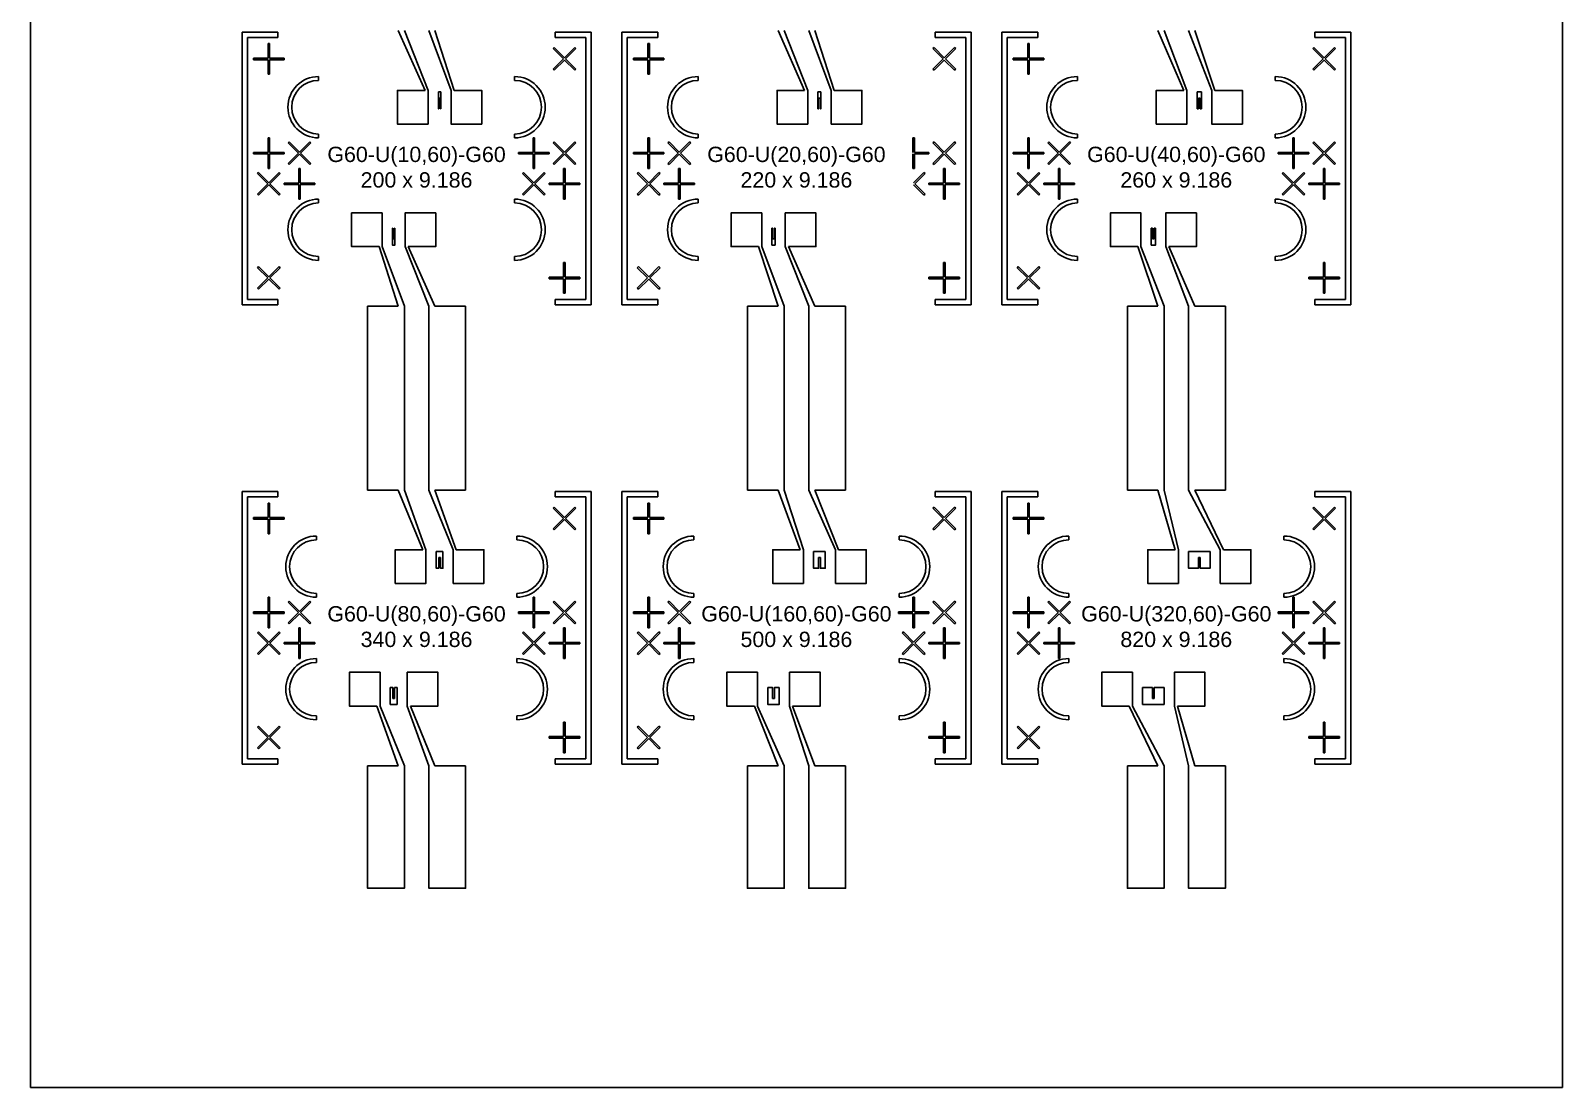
# Model space of a CAD drawing. Header units: inches. Extents: x -271009 to 5700, y -37000 to 38138.
# Drawn here: x -271009 to -221009, y -36862 to -2362 of the extents above; entities that cross this region are included whole.
import ezdxf

# ---------------------------------------------------------------- set-up
doc = ezdxf.new("R2010")
doc.units = ezdxf.units.IN
doc.header["$MEASUREMENT"] = 0
doc.styles.get("Standard").update_dxf_attribs({"font": 'arial.ttf'})

msp = doc.modelspace()

# ---------------------------------------------------------------- linework, layer by layer
for p, q in [((-262934, -2412), (-264109, -2412)), ((-264109, -2412), (-264109, -11312)), ((-262934, -2587), (-262934, -2412)), ((-258134, -4312), (-259009, -2362)), ((-258809, -2362), (-258034, -4312)), ((-258009, -2362), (-257284, -4312)), ((-257184, -4312), (-257809, -2362)), ((-253884, -2587), (-253884, -2412)), ((-253884, -2412), (-252709, -2412)), ((-252709, -2412), (-252709, -11312)), ((-250534, -2412), (-251709, -2412)), ((-251709, -2412), (-251709, -11312)), ((-250534, -2587), (-250534, -2412)), ((-245744, -4312), (-246609, -2362)), ((-246409, -2362), (-245644, -4312)), ((-245609, -2362), (-244874, -4312)), ((-244774, -4312), (-245409, -2362)), ((-241484, -2587), (-241484, -2412)), ((-241484, -2412), (-240309, -2412)), ((-240309, -2412), (-240309, -11312)), ((-238134, -2412), (-239309, -2412)), ((-239309, -2412), (-239309, -11312)), ((-238134, -2587), (-238134, -2412)), ((-233364, -4312), (-234209, -2362)), ((-234009, -2362), (-233264, -4312)), ((-233209, -2362), (-232454, -4312)), ((-232354, -4312), (-233009, -2362)), ((-229084, -2587), (-229084, -2412)), ((-229084, -2412), (-227909, -2412)), ((-227909, -2412), (-227909, -11312)), ((-263934, -11137), (-263934, -2587)), ((-263934, -2587), (-262934, -2587)), ((-263209, -2787), (-263259, -2787)), ((-263259, -2787), (-263259, -3262)), ((-263209, -3262), (-263209, -2787)), ((-253919, -2916), (-253955, -2951)), ((-253955, -2951), (-253619, -3287)), ((-253584, -3252), (-253919, -2916)), ((-252884, -2587), (-253884, -2587)), ((-253248, -2916), (-253584, -3252)), ((-253548, -3287), (-253212, -2951)), ((-253212, -2951), (-253248, -2916)), ((-252884, -11137), (-252884, -2587)), ((-251534, -11137), (-251534, -2587)), ((-251534, -2587), (-250534, -2587)), ((-250809, -2787), (-250859, -2787)), ((-250859, -2787), (-250859, -3262)), ((-250809, -3262), (-250809, -2787)), ((-241519, -2916), (-241555, -2951)), ((-241555, -2951), (-241219, -3287)), ((-241184, -3252), (-241519, -2916)), ((-240484, -2587), (-241484, -2587)), ((-240848, -2916), (-241184, -3252)), ((-241148, -3287), (-240812, -2951)), ((-240812, -2951), (-240848, -2916)), ((-240484, -11137), (-240484, -2587)), ((-239134, -11137), (-239134, -2587)), ((-239134, -2587), (-238134, -2587)), ((-238409, -2787), (-238459, -2787)), ((-238459, -2787), (-238459, -3262)), ((-238409, -3262), (-238409, -2787)), ((-229119, -2916), (-229155, -2951)), ((-229155, -2951), (-228819, -3287)), ((-228784, -3252), (-229119, -2916)), ((-228084, -2587), (-229084, -2587)), ((-228448, -2916), (-228784, -3252)), ((-228748, -3287), (-228412, -2951)), ((-228412, -2951), (-228448, -2916)), ((-228084, -11137), (-228084, -2587)), ((-263259, -3262), (-263734, -3262)), ((-263734, -3262), (-263734, -3312)), ((-263734, -3312), (-263259, -3312)), ((-263259, -3312), (-263259, -3787)), ((-262734, -3262), (-263209, -3262)), ((-263209, -3787), (-263209, -3312)), ((-263209, -3312), (-262734, -3312)), ((-262734, -3262), (-262734, -3312)), ((-253619, -3287), (-253955, -3623)), ((-253919, -3658), (-253584, -3323)), ((-253584, -3323), (-253248, -3658)), ((-253212, -3623), (-253548, -3287)), ((-250859, -3262), (-251334, -3262)), ((-251334, -3262), (-251334, -3312)), ((-251334, -3312), (-250859, -3312)), ((-250859, -3312), (-250859, -3787)), ((-250334, -3262), (-250809, -3262)), ((-250809, -3787), (-250809, -3312)), ((-250809, -3312), (-250334, -3312)), ((-250334, -3312), (-250334, -3262)), ((-241219, -3287), (-241555, -3623)), ((-241519, -3658), (-241184, -3323)), ((-241184, -3323), (-240848, -3658)), ((-240812, -3623), (-241148, -3287)), ((-238459, -3262), (-238934, -3262)), ((-238934, -3262), (-238934, -3312)), ((-238934, -3312), (-238459, -3312)), ((-238459, -3312), (-238459, -3787)), ((-237934, -3262), (-238409, -3262)), ((-238409, -3787), (-238409, -3312)), ((-238409, -3312), (-237934, -3312)), ((-237934, -3312), (-237934, -3262)), ((-228819, -3287), (-229155, -3623)), ((-229119, -3658), (-228784, -3323)), ((-228784, -3323), (-228448, -3658)), ((-228412, -3623), (-228748, -3287)), ((-263259, -3787), (-263209, -3787)), ((-261609, -3862), (-261609, -3987)), ((-255209, -3862), (-255209, -3987)), ((-253919, -3658), (-253955, -3623)), ((-253248, -3658), (-253212, -3623)), ((-250859, -3787), (-250809, -3787)), ((-249219, -3862), (-249219, -3987)), ((-241519, -3658), (-241555, -3623)), ((-240848, -3658), (-240812, -3623)), ((-238459, -3787), (-238409, -3787)), ((-236839, -3862), (-236839, -3987)), ((-230379, -3862), (-230379, -3987)), ((-229119, -3658), (-229155, -3623)), ((-228448, -3658), (-228412, -3623)), ((-263209, -5862), (-263259, -5862)), ((-263259, -5862), (-263259, -6337)), ((-263209, -6337), (-263209, -5862)), ((-262569, -5991), (-262605, -6026)), ((-262234, -6327), (-262569, -5991)), ((-261898, -5991), (-262234, -6327)), ((-261880, -6009), (-261898, -5991)), ((-261609, -5737), (-261609, -5862)), ((-255209, -5737), (-255209, -5862)), ((-254609, -6337), (-254609, -5862)), ((-254609, -5862), (-254559, -5862)), ((-254559, -5862), (-254559, -6337)), ((-253955, -6026), (-253919, -5991)), ((-253919, -5991), (-253584, -6327)), ((-253584, -6327), (-253248, -5991)), ((-253248, -5991), (-253212, -6026)), ((-250809, -5862), (-250859, -5862)), ((-250859, -5862), (-250859, -6337)), ((-250809, -6337), (-250809, -5862)), ((-250169, -5991), (-250205, -6026)), ((-249834, -6327), (-250169, -5991)), ((-249498, -5991), (-249834, -6327)), ((-249480, -6009), (-249498, -5991)), ((-249219, -5737), (-249219, -5862)), ((-242209, -6337), (-242209, -5862)), ((-242209, -5862), (-242159, -5862)), ((-242159, -5862), (-242159, -6337)), ((-241555, -6026), (-241519, -5991)), ((-241519, -5991), (-241184, -6327)), ((-241184, -6327), (-240848, -5991)), ((-240848, -5991), (-240812, -6026)), ((-238409, -5862), (-238459, -5862)), ((-238459, -5862), (-238459, -6337)), ((-238409, -6337), (-238409, -5862)), ((-237769, -5991), (-237805, -6026)), ((-237434, -6327), (-237769, -5991)), ((-237098, -5991), (-237434, -6327)), ((-237080, -6009), (-237098, -5991)), ((-236839, -5737), (-236839, -5862)), ((-230379, -5737), (-230379, -5862)), ((-229809, -6337), (-229809, -5862)), ((-229809, -5862), (-229759, -5862)), ((-229759, -5862), (-229759, -6337)), ((-229155, -6026), (-229119, -5991)), ((-229119, -5991), (-228784, -6327)), ((-228784, -6327), (-228448, -5991)), ((-228448, -5991), (-228412, -6026)), ((-263259, -6337), (-263734, -6337)), ((-263734, -6337), (-263734, -6387)), ((-263734, -6387), (-263259, -6387)), ((-263259, -6387), (-263259, -6862)), ((-262734, -6337), (-263209, -6337)), ((-263209, -6862), (-263209, -6387)), ((-263209, -6387), (-262734, -6387)), ((-262734, -6387), (-262734, -6337)), ((-262605, -6026), (-262269, -6362)), ((-262269, -6362), (-262605, -6698)), ((-262569, -6733), (-262234, -6398)), ((-262234, -6398), (-261898, -6733)), ((-262198, -6362), (-261862, -6026)), ((-261862, -6698), (-262198, -6362)), ((-261862, -6026), (-261880, -6009)), ((-255084, -6387), (-255084, -6337)), ((-255084, -6337), (-254609, -6337)), ((-254609, -6387), (-255084, -6387)), ((-254609, -6862), (-254609, -6387)), ((-254559, -6337), (-254084, -6337)), ((-254084, -6387), (-254559, -6387)), ((-254559, -6387), (-254559, -6862)), ((-254084, -6337), (-254084, -6387)), ((-253619, -6362), (-253955, -6026)), ((-253955, -6698), (-253619, -6362)), ((-253584, -6398), (-253919, -6733)), ((-253248, -6733), (-253584, -6398)), ((-253212, -6026), (-253548, -6362)), ((-253548, -6362), (-253212, -6698)), ((-250859, -6337), (-251334, -6337)), ((-251334, -6337), (-251334, -6387)), ((-251334, -6387), (-250859, -6387)), ((-250859, -6387), (-250859, -6862)), ((-250334, -6337), (-250809, -6337)), ((-250809, -6862), (-250809, -6387)), ((-250809, -6387), (-250334, -6387)), ((-250334, -6387), (-250334, -6337)), ((-250205, -6026), (-249869, -6362)), ((-249869, -6362), (-250205, -6698)), ((-250169, -6733), (-249834, -6398)), ((-249834, -6398), (-249498, -6733)), ((-249798, -6362), (-249462, -6026)), ((-249462, -6698), (-249798, -6362)), ((-249462, -6026), (-249480, -6009)), ((-242209, -6862), (-242209, -6387)), ((-242159, -6337), (-241684, -6337)), ((-241684, -6387), (-242159, -6387)), ((-242159, -6387), (-242159, -6862)), ((-241684, -6337), (-241684, -6387)), ((-241219, -6362), (-241555, -6026)), ((-241555, -6698), (-241219, -6362)), ((-241184, -6398), (-241519, -6733)), ((-240848, -6733), (-241184, -6398)), ((-240812, -6026), (-241148, -6362)), ((-241148, -6362), (-240812, -6698)), ((-238459, -6337), (-238934, -6337)), ((-238934, -6337), (-238934, -6387)), ((-238934, -6387), (-238459, -6387)), ((-238459, -6387), (-238459, -6862)), ((-237934, -6337), (-238409, -6337)), ((-238409, -6862), (-238409, -6387)), ((-238409, -6387), (-237934, -6387)), ((-237934, -6387), (-237934, -6337)), ((-237805, -6026), (-237469, -6362)), ((-237469, -6362), (-237805, -6698)), ((-237769, -6733), (-237434, -6398)), ((-237434, -6398), (-237098, -6733)), ((-237398, -6362), (-237062, -6026)), ((-237062, -6698), (-237398, -6362)), ((-237062, -6026), (-237080, -6009)), ((-230284, -6387), (-230284, -6337)), ((-230284, -6337), (-229809, -6337)), ((-229809, -6387), (-230284, -6387)), ((-229809, -6862), (-229809, -6387)), ((-229759, -6337), (-229284, -6337)), ((-229284, -6387), (-229759, -6387)), ((-229759, -6387), (-229759, -6862)), ((-229284, -6337), (-229284, -6387)), ((-228819, -6362), (-229155, -6026)), ((-229155, -6698), (-228819, -6362)), ((-228784, -6398), (-229119, -6733)), ((-228448, -6733), (-228784, -6398)), ((-228412, -6026), (-228748, -6362)), ((-228748, -6362), (-228412, -6698)), ((-263587, -7009), (-263569, -6991)), ((-263569, -6991), (-263234, -7327)), ((-263259, -6862), (-263209, -6862)), ((-263234, -7327), (-262898, -6991)), ((-262898, -6991), (-262862, -7026)), ((-262605, -6698), (-262569, -6733)), ((-262259, -7337), (-262259, -6862)), ((-262209, -6862), (-262259, -6862)), ((-262209, -6862), (-262209, -7337)), ((-261898, -6733), (-261862, -6698)), ((-254919, -6991), (-254955, -7026)), ((-254584, -7327), (-254919, -6991)), ((-254609, -6862), (-254559, -6862)), ((-254248, -6991), (-254584, -7327)), ((-254212, -7026), (-254248, -6991)), ((-253919, -6733), (-253955, -6698)), ((-253559, -6862), (-253609, -6862)), ((-253609, -6862), (-253609, -7337)), ((-253559, -7337), (-253559, -6862)), ((-253230, -6716), (-253248, -6733)), ((-253212, -6698), (-253230, -6716)), ((-251187, -7009), (-251169, -6991)), ((-251169, -6991), (-250834, -7327)), ((-250859, -6862), (-250809, -6862)), ((-250834, -7327), (-250498, -6991)), ((-250498, -6991), (-250462, -7026)), ((-250205, -6698), (-250169, -6733)), ((-249859, -7337), (-249859, -6862)), ((-249809, -6862), (-249859, -6862)), ((-249809, -6862), (-249809, -7337)), ((-249498, -6733), (-249462, -6698)), ((-242209, -6862), (-242159, -6862)), ((-241848, -6991), (-242184, -7327)), ((-241812, -7026), (-241848, -6991)), ((-241519, -6733), (-241555, -6698)), ((-241159, -6862), (-241209, -6862)), ((-241209, -6862), (-241209, -7337)), ((-241159, -7337), (-241159, -6862)), ((-240830, -6716), (-240848, -6733)), ((-240812, -6698), (-240830, -6716)), ((-238787, -7009), (-238769, -6991)), ((-238769, -6991), (-238434, -7327)), ((-238459, -6862), (-238409, -6862)), ((-238434, -7327), (-238098, -6991)), ((-238098, -6991), (-238062, -7026)), ((-237805, -6698), (-237769, -6733)), ((-237459, -7337), (-237459, -6862)), ((-237409, -6862), (-237459, -6862)), ((-237409, -6862), (-237409, -7337)), ((-237098, -6733), (-237062, -6698)), ((-230119, -6991), (-230155, -7026)), ((-229784, -7327), (-230119, -6991)), ((-229809, -6862), (-229759, -6862)), ((-229448, -6991), (-229784, -7327)), ((-229412, -7026), (-229448, -6991)), ((-229119, -6733), (-229155, -6698)), ((-228759, -6862), (-228809, -6862)), ((-228809, -6862), (-228809, -7337)), ((-228759, -7337), (-228759, -6862)), ((-228430, -6716), (-228448, -6733)), ((-228412, -6698), (-228430, -6716)), ((-263605, -7026), (-263587, -7009)), ((-263269, -7362), (-263605, -7026)), ((-263605, -7698), (-263269, -7362)), ((-263234, -7398), (-263569, -7733)), ((-262898, -7733), (-263234, -7398)), ((-262862, -7026), (-263198, -7362)), ((-263198, -7362), (-262862, -7698)), ((-262734, -7337), (-262259, -7337)), ((-262734, -7387), (-262734, -7337)), ((-262259, -7387), (-262734, -7387)), ((-262259, -7862), (-262259, -7387)), ((-262209, -7337), (-261734, -7337)), ((-261734, -7387), (-262209, -7387)), ((-262209, -7387), (-262209, -7862)), ((-261734, -7337), (-261734, -7387)), ((-254955, -7026), (-254619, -7362)), ((-254619, -7362), (-254955, -7698)), ((-254919, -7733), (-254584, -7398)), ((-254584, -7398), (-254248, -7733)), ((-254548, -7362), (-254212, -7026)), ((-254212, -7698), (-254548, -7362)), ((-254084, -7337), (-254084, -7387)), ((-253609, -7337), (-254084, -7337)), ((-254084, -7387), (-253609, -7387)), ((-253609, -7387), (-253609, -7862)), ((-253084, -7337), (-253559, -7337)), ((-253559, -7862), (-253559, -7387)), ((-253559, -7387), (-253084, -7387)), ((-253084, -7387), (-253084, -7337)), ((-251205, -7026), (-251187, -7009)), ((-250869, -7362), (-251205, -7026)), ((-251205, -7698), (-250869, -7362)), ((-250834, -7398), (-251169, -7733)), ((-250498, -7733), (-250834, -7398)), ((-250462, -7026), (-250798, -7362)), ((-250798, -7362), (-250462, -7698)), ((-250334, -7337), (-249859, -7337)), ((-250334, -7387), (-250334, -7337)), ((-249859, -7387), (-250334, -7387)), ((-249859, -7862), (-249859, -7387)), ((-249809, -7337), (-249334, -7337)), ((-249334, -7387), (-249809, -7387)), ((-249809, -7387), (-249809, -7862)), ((-249334, -7337), (-249334, -7387)), ((-242184, -7398), (-241848, -7733)), ((-242148, -7362), (-241812, -7026)), ((-241812, -7698), (-242148, -7362)), ((-241684, -7337), (-241684, -7387)), ((-241209, -7337), (-241684, -7337)), ((-241684, -7387), (-241209, -7387)), ((-241209, -7387), (-241209, -7862)), ((-240684, -7337), (-241159, -7337)), ((-241159, -7862), (-241159, -7387)), ((-241159, -7387), (-240684, -7387)), ((-240684, -7387), (-240684, -7337)), ((-238805, -7026), (-238787, -7009)), ((-238469, -7362), (-238805, -7026)), ((-238805, -7698), (-238469, -7362)), ((-238434, -7398), (-238769, -7733)), ((-238098, -7733), (-238434, -7398)), ((-238062, -7026), (-238398, -7362)), ((-238398, -7362), (-238062, -7698)), ((-237934, -7337), (-237459, -7337)), ((-237934, -7387), (-237934, -7337)), ((-237459, -7387), (-237934, -7387)), ((-237459, -7862), (-237459, -7387)), ((-237409, -7337), (-236934, -7337)), ((-236934, -7387), (-237409, -7387)), ((-237409, -7387), (-237409, -7862)), ((-236934, -7337), (-236934, -7387)), ((-230155, -7026), (-229819, -7362)), ((-229819, -7362), (-230155, -7698)), ((-230119, -7733), (-229784, -7398)), ((-229784, -7398), (-229448, -7733)), ((-229748, -7362), (-229412, -7026)), ((-229412, -7698), (-229748, -7362)), ((-229284, -7337), (-229284, -7387)), ((-228809, -7337), (-229284, -7337)), ((-229284, -7387), (-228809, -7387)), ((-228809, -7387), (-228809, -7862)), ((-228284, -7337), (-228759, -7337)), ((-228759, -7862), (-228759, -7387)), ((-228759, -7387), (-228284, -7387)), ((-228284, -7387), (-228284, -7337)), ((-263569, -7733), (-263605, -7698)), ((-262862, -7698), (-262898, -7733)), ((-262209, -7862), (-262259, -7862)), ((-261609, -7987), (-261609, -7862)), ((-255209, -7987), (-255209, -7862)), ((-254955, -7698), (-254919, -7733)), ((-254248, -7733), (-254212, -7698)), ((-253609, -7862), (-253559, -7862)), ((-251169, -7733), (-251205, -7698)), ((-250462, -7698), (-250498, -7733)), ((-249809, -7862), (-249859, -7862)), ((-249219, -7987), (-249219, -7862)), ((-241848, -7733), (-241812, -7698)), ((-241209, -7862), (-241159, -7862)), ((-238769, -7733), (-238805, -7698)), ((-238062, -7698), (-238098, -7733)), ((-237409, -7862), (-237459, -7862)), ((-236839, -7987), (-236839, -7862)), ((-230379, -7987), (-230379, -7862)), ((-230155, -7698), (-230119, -7733)), ((-229448, -7733), (-229412, -7698)), ((-228809, -7862), (-228759, -7862)), ((-259634, -9412), (-259009, -11362)), ((-258809, -11362), (-259534, -9412)), ((-258009, -11362), (-258784, -9412)), ((-258684, -9412), (-257809, -11362)), ((-247244, -9412), (-246609, -11362)), ((-246409, -11362), (-247144, -9412)), ((-245609, -11362), (-246374, -9412)), ((-246274, -9412), (-245409, -11362)), ((-234864, -9412), (-234209, -11362)), ((-234009, -11362), (-234764, -9412)), ((-233209, -11362), (-233954, -9412)), ((-233854, -9412), (-233009, -11362)), ((-261609, -9862), (-261609, -9737)), ((-255209, -9862), (-255209, -9737)), ((-253559, -9937), (-253609, -9937)), ((-253609, -9937), (-253609, -10412)), ((-253559, -10412), (-253559, -9937)), ((-249219, -9862), (-249219, -9737)), ((-241159, -9937), (-241209, -9937)), ((-241209, -9937), (-241209, -10412)), ((-241159, -10412), (-241159, -9937)), ((-236839, -9862), (-236839, -9737)), ((-230379, -9862), (-230379, -9737)), ((-228759, -9937), (-228809, -9937)), ((-228809, -9937), (-228809, -10412)), ((-228759, -10412), (-228759, -9937)), ((-263569, -10066), (-263605, -10101)), ((-263605, -10101), (-263269, -10437)), ((-263269, -10437), (-263605, -10773)), ((-263234, -10402), (-263569, -10066)), ((-263569, -10808), (-263234, -10473)), ((-262898, -10066), (-263234, -10402)), ((-263234, -10473), (-262898, -10808)), ((-263198, -10437), (-262862, -10101)), ((-262862, -10773), (-263198, -10437)), ((-262898, -10066), (-262862, -10101)), ((-254084, -10412), (-254084, -10462)), ((-253609, -10412), (-254084, -10412)), ((-254084, -10462), (-253609, -10462)), ((-253609, -10462), (-253609, -10937)), ((-253084, -10412), (-253559, -10412)), ((-253559, -10937), (-253559, -10462)), ((-253559, -10462), (-253084, -10462)), ((-253084, -10462), (-253084, -10412)), ((-251169, -10066), (-251205, -10101)), ((-251205, -10101), (-250869, -10437)), ((-250869, -10437), (-251205, -10773)), ((-250834, -10402), (-251169, -10066)), ((-251169, -10808), (-250834, -10473)), ((-250498, -10066), (-250834, -10402)), ((-250834, -10473), (-250498, -10808)), ((-250798, -10437), (-250462, -10101)), ((-250462, -10773), (-250798, -10437)), ((-250498, -10066), (-250462, -10101)), ((-241684, -10412), (-241684, -10462)), ((-241209, -10412), (-241684, -10412)), ((-241684, -10462), (-241209, -10462)), ((-241209, -10462), (-241209, -10937)), ((-240684, -10412), (-241159, -10412)), ((-241159, -10937), (-241159, -10462)), ((-241159, -10462), (-240684, -10462)), ((-240684, -10462), (-240684, -10412)), ((-238769, -10066), (-238805, -10101)), ((-238805, -10101), (-238469, -10437)), ((-238469, -10437), (-238805, -10773)), ((-238434, -10402), (-238769, -10066)), ((-238769, -10808), (-238434, -10473)), ((-238098, -10066), (-238434, -10402)), ((-238434, -10473), (-238098, -10808)), ((-238398, -10437), (-238062, -10101)), ((-238062, -10773), (-238398, -10437)), ((-238098, -10066), (-238062, -10101)), ((-229284, -10412), (-229284, -10462)), ((-228809, -10412), (-229284, -10412)), ((-229284, -10462), (-228809, -10462)), ((-228809, -10462), (-228809, -10937)), ((-228284, -10412), (-228759, -10412)), ((-228759, -10937), (-228759, -10462)), ((-228759, -10462), (-228284, -10462)), ((-228284, -10462), (-228284, -10412)), ((-263605, -10773), (-263569, -10808)), ((-262898, -10808), (-262862, -10773)), ((-253609, -10937), (-253559, -10937)), ((-251205, -10773), (-251169, -10808)), ((-250498, -10808), (-250462, -10773)), ((-241209, -10937), (-241159, -10937)), ((-238805, -10773), (-238769, -10808)), ((-238098, -10808), (-238062, -10773)), ((-228809, -10937), (-228759, -10937)), ((-262934, -11312), (-264109, -11312)), ((-263934, -11137), (-262934, -11137)), ((-262934, -11137), (-262934, -11312)), ((-260009, -11362), (-259009, -11362)), ((-260009, -11362), (-260009, -17362)), ((-258809, -11362), (-258809, -17362)), ((-258009, -17362), (-258009, -11362)), ((-256809, -11362), (-257809, -11362)), ((-256809, -11362), (-256809, -17362)), ((-252884, -11137), (-253884, -11137)), ((-253884, -11137), (-253884, -11312)), ((-253884, -11312), (-252709, -11312)), ((-250534, -11312), (-251709, -11312)), ((-251534, -11137), (-250534, -11137)), ((-250534, -11137), (-250534, -11312)), ((-247609, -11362), (-246609, -11362)), ((-247609, -11362), (-247609, -17362)), ((-246409, -11362), (-246409, -17362)), ((-245609, -17362), (-245609, -11362)), ((-244409, -11362), (-245409, -11362)), ((-244409, -17362), (-244409, -11362)), ((-240484, -11137), (-241484, -11137)), ((-241484, -11137), (-241484, -11312)), ((-241484, -11312), (-240309, -11312)), ((-238134, -11312), (-239309, -11312)), ((-239134, -11137), (-238134, -11137)), ((-238134, -11137), (-238134, -11312)), ((-235209, -11362), (-234209, -11362)), ((-235209, -11362), (-235209, -17362)), ((-234009, -17362), (-234009, -11362)), ((-233209, -11362), (-233209, -17362)), ((-232009, -11362), (-233009, -11362)), ((-232009, -17362), (-232009, -11362)), ((-228084, -11137), (-229084, -11137)), ((-229084, -11137), (-229084, -11312)), ((-229084, -11312), (-227909, -11312)), ((-262934, -17412), (-264109, -17412)), ((-264109, -17412), (-264109, -26312)), ((-262934, -17587), (-262934, -17412)), ((-260009, -17362), (-259009, -17362)), ((-258204, -19312), (-259009, -17362)), ((-258809, -17362), (-258104, -19312)), ((-258009, -17362), (-257214, -19312)), ((-256809, -17362), (-257809, -17362)), ((-257114, -19312), (-257809, -17362)), ((-253884, -17587), (-253884, -17412)), ((-253884, -17412), (-252709, -17412)), ((-252709, -17412), (-252709, -26312)), ((-250534, -17412), (-251709, -17412)), ((-251709, -17412), (-251709, -26312)), ((-250534, -17587), (-250534, -17412)), ((-247609, -17362), (-246609, -17362)), ((-245884, -19312), (-246609, -17362)), ((-246409, -17362), (-245784, -19312)), ((-245609, -17362), (-244734, -19312)), ((-244409, -17362), (-245409, -17362)), ((-244634, -19312), (-245409, -17362)), ((-241484, -17587), (-241484, -17412)), ((-241484, -17412), (-240309, -17412)), ((-240309, -17412), (-240309, -26312)), ((-238134, -17412), (-239309, -17412)), ((-239309, -17412), (-239309, -26312)), ((-238134, -17587), (-238134, -17412)), ((-235209, -17362), (-234209, -17362)), ((-233644, -19312), (-234209, -17362)), ((-234009, -17362), (-233544, -19312)), ((-233209, -17362), (-232174, -19312)), ((-232009, -17362), (-233009, -17362)), ((-232074, -19312), (-233009, -17362)), ((-229084, -17587), (-229084, -17412)), ((-229084, -17412), (-227909, -17412)), ((-227909, -17412), (-227909, -26312)), ((-263934, -26137), (-263934, -17587)), ((-263934, -17587), (-262934, -17587)), ((-263209, -17787), (-263259, -17787)), ((-263259, -17787), (-263259, -18262)), ((-263209, -18262), (-263209, -17787)), ((-253919, -17916), (-253955, -17951)), ((-253955, -17951), (-253619, -18287)), ((-253584, -18252), (-253919, -17916)), ((-252884, -17587), (-253884, -17587)), ((-253248, -17916), (-253584, -18252)), ((-253548, -18287), (-253212, -17951)), ((-253212, -17951), (-253248, -17916)), ((-252884, -26137), (-252884, -17587)), ((-251534, -26137), (-251534, -17587)), ((-251534, -17587), (-250534, -17587)), ((-250809, -17787), (-250859, -17787)), ((-250859, -17787), (-250859, -18262)), ((-250809, -18262), (-250809, -17787)), ((-241519, -17916), (-241555, -17951)), ((-241555, -17951), (-241219, -18287)), ((-241184, -18252), (-241519, -17916)), ((-240484, -17587), (-241484, -17587)), ((-240848, -17916), (-241184, -18252)), ((-241148, -18287), (-240812, -17951)), ((-240812, -17951), (-240848, -17916)), ((-240484, -26137), (-240484, -17587)), ((-239134, -26137), (-239134, -17587)), ((-239134, -17587), (-238134, -17587)), ((-238409, -17787), (-238459, -17787)), ((-238459, -17787), (-238459, -18262)), ((-238409, -18262), (-238409, -17787)), ((-229119, -17916), (-229155, -17951)), ((-229155, -17951), (-228819, -18287)), ((-228784, -18252), (-229119, -17916)), ((-228084, -17587), (-229084, -17587)), ((-228448, -17916), (-228784, -18252)), ((-228748, -18287), (-228412, -17951)), ((-228412, -17951), (-228448, -17916)), ((-228084, -26137), (-228084, -17587)), ((-263259, -18262), (-263734, -18262)), ((-263734, -18262), (-263734, -18312)), ((-263734, -18312), (-263259, -18312)), ((-263259, -18312), (-263259, -18787)), ((-262734, -18262), (-263209, -18262)), ((-263209, -18787), (-263209, -18312)), ((-263209, -18312), (-262734, -18312)), ((-262734, -18312), (-262734, -18262)), ((-253619, -18287), (-253955, -18623)), ((-253919, -18658), (-253584, -18323)), ((-253584, -18323), (-253248, -18658)), ((-253212, -18623), (-253548, -18287)), ((-250859, -18262), (-251334, -18262)), ((-251334, -18262), (-251334, -18312)), ((-251334, -18312), (-250859, -18312)), ((-250859, -18312), (-250859, -18787)), ((-250334, -18262), (-250809, -18262)), ((-250809, -18787), (-250809, -18312)), ((-250809, -18312), (-250334, -18312)), ((-250334, -18312), (-250334, -18262)), ((-241219, -18287), (-241555, -18623)), ((-241519, -18658), (-241184, -18323)), ((-241184, -18323), (-240848, -18658)), ((-240812, -18623), (-241148, -18287)), ((-238459, -18262), (-238934, -18262)), ((-238934, -18262), (-238934, -18312)), ((-238934, -18312), (-238459, -18312)), ((-238459, -18312), (-238459, -18787)), ((-237934, -18262), (-238409, -18262)), ((-238409, -18787), (-238409, -18312)), ((-238409, -18312), (-237934, -18312)), ((-237934, -18312), (-237934, -18262)), ((-228819, -18287), (-229155, -18623)), ((-229119, -18658), (-228784, -18323)), ((-228784, -18323), (-228448, -18658)), ((-228412, -18623), (-228748, -18287)), ((-263259, -18787), (-263209, -18787)), ((-261679, -18862), (-261679, -18987)), ((-255139, -18862), (-255139, -18987)), ((-253919, -18658), (-253955, -18623)), ((-253248, -18658), (-253212, -18623)), ((-250859, -18787), (-250809, -18787)), ((-249359, -18862), (-249359, -18987)), ((-242659, -18862), (-242659, -18987)), ((-241519, -18658), (-241555, -18623)), ((-240848, -18658), (-240812, -18623)), ((-238459, -18787), (-238409, -18787)), ((-237119, -18862), (-237119, -18987)), ((-230099, -18862), (-230099, -18987)), ((-229119, -18658), (-229155, -18623)), ((-228448, -18658), (-228412, -18623)), ((-263209, -20862), (-263259, -20862)), ((-263259, -20862), (-263259, -21337)), ((-263209, -21337), (-263209, -20862)), ((-262569, -20991), (-262605, -21026)), ((-262234, -21327), (-262569, -20991)), ((-261898, -20991), (-262234, -21327)), ((-261880, -21009), (-261898, -20991)), ((-261679, -20737), (-261679, -20862)), ((-255139, -20737), (-255139, -20862)), ((-254609, -21337), (-254609, -20862)), ((-254609, -20862), (-254559, -20862)), ((-254559, -20862), (-254559, -21337)), ((-253955, -21026), (-253919, -20991)), ((-253919, -20991), (-253584, -21327)), ((-253584, -21327), (-253248, -20991)), ((-253248, -20991), (-253212, -21026)), ((-250809, -20862), (-250859, -20862)), ((-250859, -20862), (-250859, -21337)), ((-250809, -21337), (-250809, -20862)), ((-250169, -20991), (-250205, -21026)), ((-249834, -21327), (-250169, -20991)), ((-249498, -20991), (-249834, -21327)), ((-249480, -21009), (-249498, -20991)), ((-249359, -20737), (-249359, -20862)), ((-242659, -20737), (-242659, -20862)), ((-242209, -21337), (-242209, -20862)), ((-242209, -20862), (-242159, -20862)), ((-242159, -20862), (-242159, -21337)), ((-241555, -21026), (-241519, -20991)), ((-241519, -20991), (-241184, -21327)), ((-241184, -21327), (-240848, -20991)), ((-240848, -20991), (-240812, -21026)), ((-238409, -20862), (-238459, -20862)), ((-238459, -20862), (-238459, -21337)), ((-238409, -21337), (-238409, -20862)), ((-237769, -20991), (-237805, -21026)), ((-237434, -21327), (-237769, -20991)), ((-237098, -20991), (-237434, -21327)), ((-237119, -20737), (-237119, -20862)), ((-237080, -21009), (-237098, -20991)), ((-230099, -20737), (-230099, -20862)), ((-229809, -21337), (-229809, -20862)), ((-229809, -20862), (-229759, -20862)), ((-229759, -20862), (-229759, -21337)), ((-229155, -21026), (-229119, -20991)), ((-229119, -20991), (-228784, -21327)), ((-228784, -21327), (-228448, -20991)), ((-228448, -20991), (-228412, -21026)), ((-263259, -21337), (-263734, -21337)), ((-263734, -21337), (-263734, -21387)), ((-263734, -21387), (-263259, -21387)), ((-263259, -21387), (-263259, -21862)), ((-262734, -21337), (-263209, -21337)), ((-263209, -21862), (-263209, -21387)), ((-263209, -21387), (-262734, -21387)), ((-262734, -21387), (-262734, -21337)), ((-262605, -21026), (-262269, -21362)), ((-262269, -21362), (-262605, -21698)), ((-262569, -21733), (-262234, -21398)), ((-262234, -21398), (-261898, -21733)), ((-262198, -21362), (-261862, -21026)), ((-261862, -21698), (-262198, -21362)), ((-261862, -21026), (-261880, -21009)), ((-255084, -21387), (-255084, -21337)), ((-255084, -21337), (-254609, -21337)), ((-254609, -21387), (-255084, -21387)), ((-254609, -21862), (-254609, -21387)), ((-254559, -21337), (-254084, -21337)), ((-254084, -21387), (-254559, -21387)), ((-254559, -21387), (-254559, -21862)), ((-254084, -21337), (-254084, -21387)), ((-253619, -21362), (-253955, -21026)), ((-253955, -21698), (-253619, -21362)), ((-253584, -21398), (-253919, -21733)), ((-253248, -21733), (-253584, -21398)), ((-253212, -21026), (-253548, -21362)), ((-253548, -21362), (-253212, -21698)), ((-250859, -21337), (-251334, -21337)), ((-251334, -21337), (-251334, -21387)), ((-251334, -21387), (-250859, -21387)), ((-250859, -21387), (-250859, -21862)), ((-250334, -21337), (-250809, -21337)), ((-250809, -21862), (-250809, -21387)), ((-250809, -21387), (-250334, -21387)), ((-250334, -21387), (-250334, -21337)), ((-250205, -21026), (-249869, -21362)), ((-249869, -21362), (-250205, -21698)), ((-250169, -21733), (-249834, -21398)), ((-249834, -21398), (-249498, -21733)), ((-249798, -21362), (-249462, -21026)), ((-249462, -21698), (-249798, -21362)), ((-249462, -21026), (-249480, -21009)), ((-242684, -21387), (-242684, -21337)), ((-242684, -21337), (-242209, -21337)), ((-242209, -21387), (-242684, -21387)), ((-242209, -21862), (-242209, -21387)), ((-242159, -21337), (-241684, -21337)), ((-241684, -21387), (-242159, -21387)), ((-242159, -21387), (-242159, -21862)), ((-241684, -21337), (-241684, -21387)), ((-241219, -21362), (-241555, -21026)), ((-241555, -21698), (-241219, -21362)), ((-241184, -21398), (-241519, -21733)), ((-240848, -21733), (-241184, -21398)), ((-240812, -21026), (-241148, -21362)), ((-241148, -21362), (-240812, -21698)), ((-238459, -21337), (-238934, -21337)), ((-238934, -21337), (-238934, -21387)), ((-238934, -21387), (-238459, -21387)), ((-238459, -21387), (-238459, -21862)), ((-237934, -21337), (-238409, -21337)), ((-238409, -21862), (-238409, -21387)), ((-238409, -21387), (-237934, -21387)), ((-237934, -21387), (-237934, -21337)), ((-237805, -21026), (-237469, -21362)), ((-237469, -21362), (-237805, -21698)), ((-237769, -21733), (-237434, -21398)), ((-237434, -21398), (-237098, -21733)), ((-237398, -21362), (-237062, -21026)), ((-237062, -21698), (-237398, -21362)), ((-237062, -21026), (-237080, -21009)), ((-230284, -21387), (-230284, -21337)), ((-230284, -21337), (-229809, -21337)), ((-229809, -21387), (-230284, -21387)), ((-229809, -21862), (-229809, -21387)), ((-229759, -21337), (-229284, -21337)), ((-229284, -21387), (-229759, -21387)), ((-229759, -21387), (-229759, -21862)), ((-229284, -21337), (-229284, -21387)), ((-228819, -21362), (-229155, -21026)), ((-229155, -21698), (-228819, -21362)), ((-228784, -21398), (-229119, -21733)), ((-228448, -21733), (-228784, -21398)), ((-228412, -21026), (-228748, -21362)), ((-228748, -21362), (-228412, -21698)), ((-263587, -22009), (-263569, -21991)), ((-263569, -21991), (-263234, -22327)), ((-263259, -21862), (-263209, -21862)), ((-263234, -22327), (-262898, -21991)), ((-262898, -21991), (-262862, -22026)), ((-262605, -21698), (-262569, -21733)), ((-262259, -22337), (-262259, -21862)), ((-262209, -21862), (-262259, -21862)), ((-262209, -21862), (-262209, -22337)), ((-261898, -21733), (-261862, -21698)), ((-254919, -21991), (-254955, -22026)), ((-254584, -22327), (-254919, -21991)), ((-254609, -21862), (-254559, -21862)), ((-254248, -21991), (-254584, -22327)), ((-254212, -22026), (-254248, -21991)), ((-253919, -21733), (-253955, -21698)), ((-253559, -21862), (-253609, -21862)), ((-253609, -21862), (-253609, -22337)), ((-253559, -22337), (-253559, -21862)), ((-253230, -21716), (-253248, -21733)), ((-253212, -21698), (-253230, -21716)), ((-251187, -22009), (-251169, -21991)), ((-251169, -21991), (-250834, -22327)), ((-250859, -21862), (-250809, -21862)), ((-250834, -22327), (-250498, -21991)), ((-250498, -21991), (-250462, -22026)), ((-250205, -21698), (-250169, -21733)), ((-249859, -22337), (-249859, -21862)), ((-249809, -21862), (-249859, -21862)), ((-249809, -21862), (-249809, -22337)), ((-249498, -21733), (-249462, -21698)), ((-242519, -21991), (-242555, -22026)), ((-242184, -22327), (-242519, -21991)), ((-242209, -21862), (-242159, -21862)), ((-241848, -21991), (-242184, -22327)), ((-241812, -22026), (-241848, -21991)), ((-241519, -21733), (-241555, -21698)), ((-241159, -21862), (-241209, -21862)), ((-241209, -21862), (-241209, -22337)), ((-241159, -22337), (-241159, -21862)), ((-240830, -21716), (-240848, -21733)), ((-240812, -21698), (-240830, -21716)), ((-238787, -22009), (-238769, -21991)), ((-238769, -21991), (-238434, -22327)), ((-238459, -21862), (-238409, -21862)), ((-238434, -22327), (-238098, -21991)), ((-238098, -21991), (-238062, -22026)), ((-237805, -21698), (-237769, -21733)), ((-237459, -22337), (-237459, -21862)), ((-237409, -21862), (-237459, -21862)), ((-237409, -21862), (-237409, -22337)), ((-237098, -21733), (-237062, -21698)), ((-230119, -21991), (-230155, -22026)), ((-229784, -22327), (-230119, -21991)), ((-229809, -21862), (-229759, -21862)), ((-229448, -21991), (-229784, -22327)), ((-229412, -22026), (-229448, -21991)), ((-229119, -21733), (-229155, -21698)), ((-228759, -21862), (-228809, -21862)), ((-228809, -21862), (-228809, -22337)), ((-228759, -22337), (-228759, -21862)), ((-228430, -21716), (-228448, -21733)), ((-228412, -21698), (-228430, -21716)), ((-263605, -22026), (-263587, -22009)), ((-263269, -22362), (-263605, -22026)), ((-263605, -22698), (-263269, -22362)), ((-263234, -22398), (-263569, -22733)), ((-262898, -22733), (-263234, -22398)), ((-262862, -22026), (-263198, -22362)), ((-263198, -22362), (-262862, -22698)), ((-262734, -22337), (-262259, -22337)), ((-262734, -22387), (-262734, -22337)), ((-262259, -22387), (-262734, -22387)), ((-262259, -22862), (-262259, -22387)), ((-262209, -22337), (-261734, -22337)), ((-261734, -22387), (-262209, -22387)), ((-262209, -22387), (-262209, -22862)), ((-261734, -22337), (-261734, -22387)), ((-254955, -22026), (-254619, -22362)), ((-254619, -22362), (-254955, -22698)), ((-254919, -22733), (-254584, -22398)), ((-254584, -22398), (-254248, -22733)), ((-254548, -22362), (-254212, -22026)), ((-254212, -22698), (-254548, -22362)), ((-254084, -22337), (-254084, -22387)), ((-253609, -22337), (-254084, -22337)), ((-254084, -22387), (-253609, -22387)), ((-253609, -22387), (-253609, -22862)), ((-253084, -22337), (-253559, -22337)), ((-253559, -22862), (-253559, -22387)), ((-253559, -22387), (-253084, -22387)), ((-253084, -22387), (-253084, -22337)), ((-251205, -22026), (-251187, -22009)), ((-250869, -22362), (-251205, -22026)), ((-251205, -22698), (-250869, -22362)), ((-250834, -22398), (-251169, -22733)), ((-250498, -22733), (-250834, -22398)), ((-250462, -22026), (-250798, -22362)), ((-250798, -22362), (-250462, -22698)), ((-250334, -22337), (-249859, -22337)), ((-250334, -22387), (-250334, -22337)), ((-249859, -22387), (-250334, -22387)), ((-249859, -22862), (-249859, -22387)), ((-249809, -22337), (-249334, -22337)), ((-249334, -22387), (-249809, -22387)), ((-249809, -22387), (-249809, -22862)), ((-249334, -22337), (-249334, -22387)), ((-242555, -22026), (-242219, -22362)), ((-242219, -22362), (-242555, -22698)), ((-242519, -22733), (-242184, -22398)), ((-242184, -22398), (-241848, -22733)), ((-242148, -22362), (-241812, -22026)), ((-241812, -22698), (-242148, -22362)), ((-241684, -22337), (-241684, -22387)), ((-241209, -22337), (-241684, -22337)), ((-241684, -22387), (-241209, -22387)), ((-241209, -22387), (-241209, -22862)), ((-240684, -22337), (-241159, -22337)), ((-241159, -22862), (-241159, -22387)), ((-241159, -22387), (-240684, -22387)), ((-240684, -22387), (-240684, -22337)), ((-238805, -22026), (-238787, -22009)), ((-238469, -22362), (-238805, -22026)), ((-238805, -22698), (-238469, -22362)), ((-238434, -22398), (-238769, -22733)), ((-238098, -22733), (-238434, -22398)), ((-238062, -22026), (-238398, -22362)), ((-238398, -22362), (-238062, -22698)), ((-237934, -22337), (-237459, -22337)), ((-237934, -22387), (-237934, -22337)), ((-237459, -22387), (-237934, -22387)), ((-237459, -22862), (-237459, -22387)), ((-237409, -22337), (-236934, -22337)), ((-236934, -22387), (-237409, -22387)), ((-237409, -22387), (-237409, -22862)), ((-236934, -22337), (-236934, -22387)), ((-230155, -22026), (-229819, -22362)), ((-229819, -22362), (-230155, -22698)), ((-230119, -22733), (-229784, -22398)), ((-229784, -22398), (-229448, -22733)), ((-229748, -22362), (-229412, -22026)), ((-229412, -22698), (-229748, -22362)), ((-229284, -22337), (-229284, -22387)), ((-228809, -22337), (-229284, -22337)), ((-229284, -22387), (-228809, -22387)), ((-228809, -22387), (-228809, -22862)), ((-228284, -22337), (-228759, -22337)), ((-228759, -22862), (-228759, -22387)), ((-228759, -22387), (-228284, -22387)), ((-228284, -22387), (-228284, -22337)), ((-263569, -22733), (-263605, -22698)), ((-262862, -22698), (-262898, -22733)), ((-262209, -22862), (-262259, -22862)), ((-261679, -22987), (-261679, -22862)), ((-255139, -22987), (-255139, -22862)), ((-254955, -22698), (-254919, -22733)), ((-254248, -22733), (-254212, -22698)), ((-253609, -22862), (-253559, -22862)), ((-251169, -22733), (-251205, -22698)), ((-250462, -22698), (-250498, -22733)), ((-249809, -22862), (-249859, -22862)), ((-249359, -22987), (-249359, -22862)), ((-242659, -22987), (-242659, -22862)), ((-242555, -22698), (-242519, -22733)), ((-241848, -22733), (-241812, -22698)), ((-241209, -22862), (-241159, -22862)), ((-238769, -22733), (-238805, -22698)), ((-238062, -22698), (-238098, -22733)), ((-237409, -22862), (-237459, -22862)), ((-237119, -22987), (-237119, -22862)), ((-230155, -22698), (-230119, -22733)), ((-230099, -22987), (-230099, -22862)), ((-229448, -22733), (-229412, -22698)), ((-228809, -22862), (-228759, -22862)), ((-259704, -24412), (-259009, -26362)), ((-258809, -26362), (-259604, -24412)), ((-258009, -26362), (-258714, -24412)), ((-258614, -24412), (-257809, -26362)), ((-247384, -24412), (-246609, -26362)), ((-246409, -26362), (-247284, -24412)), ((-245609, -26362), (-246234, -24412)), ((-246134, -24412), (-245409, -26362)), ((-235144, -24412), (-234209, -26362)), ((-234009, -26362), (-235044, -24412)), ((-233209, -26362), (-233674, -24412)), ((-233574, -24412), (-233009, -26362)), ((-261679, -24862), (-261679, -24737)), ((-255139, -24862), (-255139, -24737)), ((-253559, -24937), (-253609, -24937)), ((-253609, -24937), (-253609, -25412)), ((-253559, -25412), (-253559, -24937)), ((-249359, -24862), (-249359, -24737)), ((-242659, -24862), (-242659, -24737)), ((-241159, -24937), (-241209, -24937)), ((-241209, -24937), (-241209, -25412)), ((-241159, -25412), (-241159, -24937)), ((-237119, -24862), (-237119, -24737)), ((-230099, -24862), (-230099, -24737)), ((-228759, -24937), (-228809, -24937)), ((-228809, -24937), (-228809, -25412)), ((-228759, -25412), (-228759, -24937)), ((-263569, -25066), (-263605, -25101)), ((-263605, -25101), (-263269, -25437)), ((-263269, -25437), (-263605, -25773)), ((-263234, -25402), (-263569, -25066)), ((-263569, -25808), (-263234, -25473)), ((-262898, -25066), (-263234, -25402)), ((-263234, -25473), (-262898, -25808)), ((-263198, -25437), (-262862, -25101)), ((-262862, -25773), (-263198, -25437)), ((-262898, -25066), (-262862, -25101)), ((-254084, -25412), (-254084, -25462)), ((-253609, -25412), (-254084, -25412)), ((-254084, -25462), (-253609, -25462)), ((-253609, -25462), (-253609, -25937)), ((-253084, -25412), (-253559, -25412)), ((-253559, -25937), (-253559, -25462)), ((-253559, -25462), (-253084, -25462)), ((-253084, -25462), (-253084, -25412)), ((-251169, -25066), (-251205, -25101)), ((-251205, -25101), (-250869, -25437)), ((-250869, -25437), (-251205, -25773)), ((-250834, -25402), (-251169, -25066)), ((-251169, -25808), (-250834, -25473)), ((-250498, -25066), (-250834, -25402)), ((-250834, -25473), (-250498, -25808)), ((-250798, -25437), (-250462, -25101)), ((-250462, -25773), (-250798, -25437)), ((-250498, -25066), (-250462, -25101)), ((-241684, -25412), (-241684, -25462)), ((-241209, -25412), (-241684, -25412)), ((-241684, -25462), (-241209, -25462)), ((-241209, -25462), (-241209, -25937)), ((-240684, -25412), (-241159, -25412)), ((-241159, -25937), (-241159, -25462)), ((-241159, -25462), (-240684, -25462)), ((-240684, -25462), (-240684, -25412)), ((-238769, -25066), (-238805, -25101)), ((-238805, -25101), (-238469, -25437)), ((-238469, -25437), (-238805, -25773)), ((-238434, -25402), (-238769, -25066)), ((-238769, -25808), (-238434, -25473)), ((-238098, -25066), (-238434, -25402)), ((-238434, -25473), (-238098, -25808)), ((-238398, -25437), (-238062, -25101)), ((-238062, -25773), (-238398, -25437)), ((-238098, -25066), (-238062, -25101)), ((-229284, -25412), (-229284, -25462)), ((-228809, -25412), (-229284, -25412)), ((-229284, -25462), (-228809, -25462)), ((-228809, -25462), (-228809, -25937)), ((-228284, -25412), (-228759, -25412)), ((-228759, -25937), (-228759, -25462)), ((-228759, -25462), (-228284, -25462)), ((-228284, -25462), (-228284, -25412)), ((-263605, -25773), (-263569, -25808)), ((-262898, -25808), (-262862, -25773)), ((-253609, -25937), (-253559, -25937)), ((-251205, -25773), (-251169, -25808)), ((-250498, -25808), (-250462, -25773)), ((-241209, -25937), (-241159, -25937)), ((-238805, -25773), (-238769, -25808)), ((-238098, -25808), (-238062, -25773)), ((-228809, -25937), (-228759, -25937)), ((-262934, -26312), (-264109, -26312)), ((-263934, -26137), (-262934, -26137)), ((-262934, -26137), (-262934, -26312)), ((-260009, -26362), (-259009, -26362)), ((-256809, -26362), (-257809, -26362)), ((-252884, -26137), (-253884, -26137)), ((-253884, -26137), (-253884, -26312)), ((-253884, -26312), (-252709, -26312)), ((-250534, -26312), (-251709, -26312)), ((-251534, -26137), (-250534, -26137)), ((-250534, -26137), (-250534, -26312)), ((-247609, -26362), (-246609, -26362)), ((-244409, -26362), (-245409, -26362)), ((-240484, -26137), (-241484, -26137)), ((-241484, -26137), (-241484, -26312)), ((-241484, -26312), (-240309, -26312)), ((-238134, -26312), (-239309, -26312)), ((-239134, -26137), (-238134, -26137)), ((-238134, -26137), (-238134, -26312)), ((-235209, -26362), (-234209, -26362)), ((-232009, -26362), (-233009, -26362)), ((-228084, -26137), (-229084, -26137)), ((-229084, -26137), (-229084, -26312)), ((-229084, -26312), (-227909, -26312))]:
    msp.add_line(p, q)
msp.add_lwpolyline([(-221009, -36862), (-271009, -36862), (-271009, 38138), (-221009, 38138)], close=True)
for points in [[(-258134, -4312), (-259034, -4312), (-259034, -5412), (-258034, -5412), (-258034, -4312)], [(-257689, -4562), (-257689, -4912), (-257699, -4912), (-257699, -4362)], [(-257619, -4362), (-257699, -4362)], [(-257619, -4362), (-257619, -4912), (-257629, -4912), (-257629, -4562)], [(-257284, -4312), (-257284, -5412), (-256284, -5412), (-256284, -4312), (-257184, -4312)], [(-245744, -4312), (-246644, -4312), (-246644, -5412), (-245644, -5412), (-245644, -4312)], [(-245289, -4562), (-245289, -4912), (-245309, -4912), (-245309, -4362)], [(-245209, -4362), (-245309, -4362)], [(-245209, -4362), (-245209, -4912), (-245229, -4912), (-245229, -4562)], [(-244874, -4312), (-244874, -5412), (-243874, -5412), (-243874, -4312), (-244774, -4312)], [(-233364, -4312), (-234264, -4312), (-234264, -5412), (-233264, -5412), (-233264, -4312)], [(-232889, -4562), (-232889, -4912), (-232929, -4912), (-232929, -4362)], [(-232789, -4362), (-232929, -4362)], [(-232789, -4362), (-232789, -4912), (-232829, -4912), (-232829, -4562)], [(-232454, -4312), (-232454, -5412), (-231454, -5412), (-231454, -4312), (-232354, -4312)], [(-257689, -4562), (-257629, -4562)], [(-245289, -4562), (-245229, -4562)], [(-232889, -4562), (-232829, -4562)], [(-259534, -9412), (-259534, -8312), (-260534, -8312), (-260534, -9412), (-259634, -9412)], [(-258684, -9412), (-257784, -9412), (-257784, -8312), (-258784, -8312), (-258784, -9412)], [(-247144, -9412), (-247144, -8312), (-248144, -8312), (-248144, -9412), (-247244, -9412)], [(-246274, -9412), (-245374, -9412), (-245374, -8312), (-246374, -8312), (-246374, -9412)], [(-234764, -9412), (-234764, -8312), (-235764, -8312), (-235764, -9412), (-234864, -9412)], [(-233854, -9412), (-232954, -9412), (-232954, -8312), (-233954, -8312), (-233954, -9412)], [(-259199, -8812), (-259189, -8812), (-259189, -9162)], [(-259199, -8812), (-259199, -9362), (-259119, -9362), (-259119, -8812)], [(-259129, -9162), (-259129, -8812), (-259119, -8812)], [(-246809, -8812), (-246789, -8812), (-246789, -9162)], [(-246809, -8812), (-246809, -9362), (-246709, -9362), (-246709, -8812)], [(-246729, -9162), (-246729, -8812), (-246709, -8812)], [(-234429, -8812), (-234389, -8812), (-234389, -9162)], [(-234429, -8812), (-234429, -9362), (-234289, -9362), (-234289, -8812)], [(-234329, -9162), (-234329, -8812), (-234289, -8812)], [(-259129, -9162), (-259189, -9162)], [(-246729, -9162), (-246789, -9162)], [(-234329, -9162), (-234389, -9162)], [(-258204, -19312), (-259104, -19312), (-259104, -20412), (-258104, -20412), (-258104, -19312)], [(-257689, -19562), (-257689, -19912), (-257769, -19912), (-257769, -19362)], [(-257549, -19362), (-257769, -19362)], [(-257549, -19362), (-257549, -19912), (-257629, -19912), (-257629, -19562)], [(-257214, -19312), (-257214, -20412), (-256214, -20412), (-256214, -19312), (-257114, -19312)], [(-245884, -19312), (-246784, -19312), (-246784, -20412), (-245784, -20412), (-245784, -19312)], [(-245289, -19562), (-245289, -19912), (-245449, -19912), (-245449, -19362)], [(-245069, -19362), (-245449, -19362)], [(-245069, -19362), (-245069, -19912), (-245229, -19912), (-245229, -19562)], [(-244734, -19312), (-244734, -20412), (-243734, -20412), (-243734, -19312), (-244634, -19312)], [(-233644, -19312), (-234544, -19312), (-234544, -20412), (-233544, -20412), (-233544, -19312)], [(-232889, -19562), (-232889, -19912), (-233209, -19912), (-233209, -19362)], [(-232509, -19362), (-233209, -19362)], [(-232509, -19362), (-232509, -19912), (-232829, -19912), (-232829, -19562)], [(-232174, -19312), (-232174, -20412), (-231174, -20412), (-231174, -19312), (-232074, -19312)], [(-257689, -19562), (-257629, -19562)], [(-245289, -19562), (-245229, -19562)], [(-232889, -19562), (-232829, -19562)], [(-259604, -24412), (-259604, -23312), (-260604, -23312), (-260604, -24412), (-259704, -24412)], [(-258614, -24412), (-257714, -24412), (-257714, -23312), (-258714, -23312), (-258714, -24412)], [(-247284, -24412), (-247284, -23312), (-248284, -23312), (-248284, -24412), (-247384, -24412)], [(-246134, -24412), (-245234, -24412), (-245234, -23312), (-246234, -23312), (-246234, -24412)], [(-235044, -24412), (-235044, -23312), (-236044, -23312), (-236044, -24412), (-235144, -24412)], [(-233574, -24412), (-232674, -24412), (-232674, -23312), (-233674, -23312), (-233674, -24412)], [(-259269, -23812), (-259189, -23812), (-259189, -24162)], [(-259269, -23812), (-259269, -24362), (-259049, -24362), (-259049, -23812)], [(-259129, -24162), (-259129, -23812), (-259049, -23812)], [(-246949, -23812), (-246789, -23812), (-246789, -24162)], [(-246949, -23812), (-246949, -24362), (-246569, -24362), (-246569, -23812)], [(-246729, -24162), (-246729, -23812), (-246569, -23812)], [(-234709, -23812), (-234389, -23812), (-234389, -24162)], [(-234709, -23812), (-234709, -24362), (-234009, -24362), (-234009, -23812)], [(-234329, -24162), (-234329, -23812), (-234009, -23812)], [(-259129, -24162), (-259189, -24162)], [(-246729, -24162), (-246789, -24162)], [(-234329, -24162), (-234389, -24162)], [(-260009, -26362), (-260009, -30362), (-258809, -30362), (-258809, -26362)], [(-258009, -26362), (-258009, -30362), (-256809, -30362), (-256809, -26362)], [(-247609, -26362), (-247609, -30362), (-246409, -30362), (-246409, -26362)], [(-245609, -26362), (-245609, -30362), (-244409, -30362), (-244409, -26362)], [(-235209, -26362), (-235209, -30362), (-234009, -30362), (-234009, -26362)], [(-233209, -26362), (-233209, -30362), (-232009, -30362), (-232009, -26362)]]:
    msp.add_lwpolyline(points)
for centre, radius, start, end in [((-261609, -4862), 1000, 90, 270), ((-261609, -4862), 875, 90, 270), ((-255209, -4862), 1000, 270, 90), ((-255209, -4862), 875, 270, 90), ((-249219, -4862), 1000, 90, 270), ((-249219, -4862), 875, 90, 270), ((-236839, -4862), 1000, 90, 270), ((-236839, -4862), 875, 90, 270), ((-230379, -4862), 1000, 270, 90), ((-230379, -4862), 875, 270, 90), ((-261609, -8862), 1000, 90, 270), ((-261609, -8862), 875, 90, 270), ((-255209, -8862), 1000, 270, 90), ((-255209, -8862), 875, 270, 90), ((-249219, -8862), 1000, 90, 270), ((-249219, -8862), 875, 90, 270), ((-236839, -8862), 1000, 90, 270), ((-236839, -8862), 875, 90, 270), ((-230379, -8862), 1000, 270, 90), ((-230379, -8862), 875, 270, 90), ((-261679, -19862), 1000, 90, 270), ((-261679, -19862), 875, 90, 270), ((-255139, -19862), 1000, 270, 90), ((-255139, -19862), 875, 270, 90), ((-249359, -19862), 1000, 90, 270), ((-249359, -19862), 875, 90, 270), ((-242659, -19862), 1000, 270, 90), ((-242659, -19862), 875, 270, 90), ((-237119, -19862), 1000, 90, 270), ((-237119, -19862), 875, 90, 270), ((-230099, -19862), 1000, 270, 90), ((-230099, -19862), 875, 270, 90), ((-261679, -23862), 1000, 90, 270), ((-261679, -23862), 875, 90, 270), ((-255139, -23862), 1000, 270, 90), ((-255139, -23862), 875, 270, 90), ((-249359, -23862), 1000, 90, 270), ((-249359, -23862), 875, 90, 270), ((-242659, -23862), 1000, 270, 90), ((-242659, -23862), 875, 270, 90), ((-237119, -23862), 1000, 90, 270), ((-237119, -23862), 875, 90, 270), ((-230099, -23862), 1000, 270, 90), ((-230099, -23862), 875, 270, 90)]:
    msp.add_arc(centre, radius, start, end)

# ---------------------------------------------------------------- texts
at = {"char_height": 500, "attachment_point": 1}
for s, insert in [('\\A1;\\pxqc;{\\fSwis721 BdOul BT|b0|i0|c0|p82;G60-U(10,60)-G60\\P200 x 9.186}', (-262868, -6152)), ('\\A1;\\pxqc;{\\fSwis721 BdOul BT|b0|i0|c0|p82;G60-U(20,60)-G60\\P220 x 9.186}', (-250468, -6152)), ('\\A1;\\pxqc;{\\fSwis721 BdOul BT|b0|i0|c0|p82;G60-U(40,60)-G60\\P260 x 9.186}', (-238068, -6152)), ('\\A1;\\pxqc;{\\fSwis721 BdOul BT|b0|i0|c0|p82;G60-U(80,60)-G60\\P340 x 9.186}', (-262868, -21152)), ('\\A1;\\pxqc;{\\fSwis721 BdOul BT|b0|i0|c0|p82;G60-U(160,60)-G60\\P500 x 9.186}', (-250468, -21152)), ('\\A1;\\pxqc;{\\fSwis721 BdOul BT|b0|i0|c0|p82;G60-U(320,60)-G60\\P820 x 9.186}', (-238068, -21152))]:
    msp.add_mtext_dynamic_manual_height_columns(s, width=8913.36, gutter_width=1250, heights=[1541], dxfattribs=dict(at, insert=insert))

doc.saveas('drawing.dxf')
